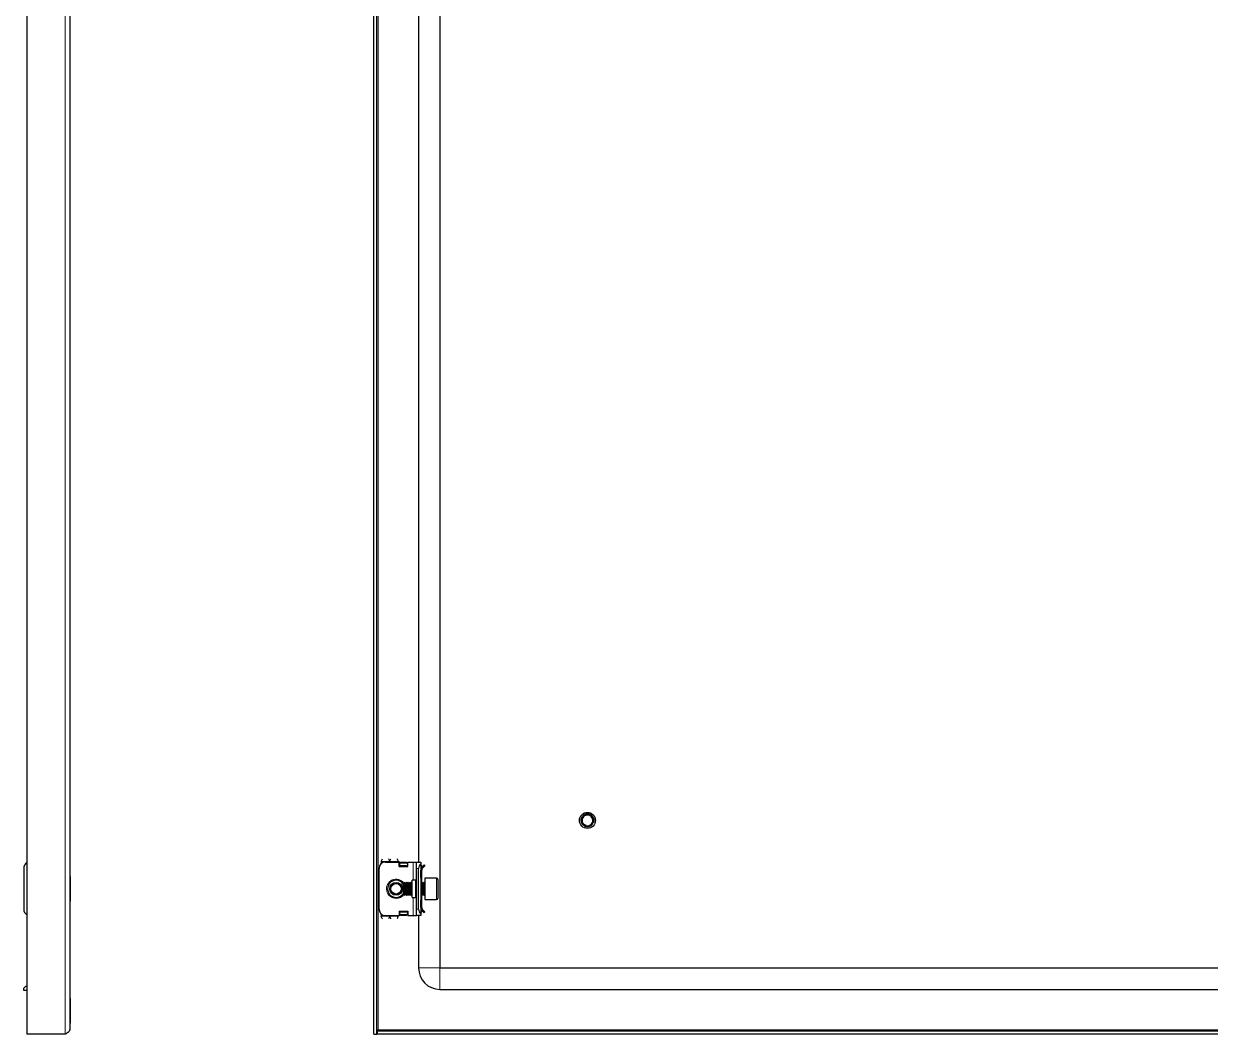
# Model space of a CAD drawing. Header units: millimetres. Extents: x -413 to 1878, y -693 to 1285.
# Drawn here: x 768 to 1323, y -606 to -134 of the extents above; entities that cross this region are included whole.
import ezdxf

# ---------------------------------------------------------------- set-up
doc = ezdxf.new("R2010")
doc.units = ezdxf.units.MM

msp = doc.modelspace()

# ---------------------------------------------------------------- linework, layer by layer
at = {"color": 7, "linetype": 'Continuous', "lineweight": 25}
for p, q in [((769.88, 1154.72), (769.88, -606.28)), ((932.06, -606.28), (932.06, 1154.72)), ((933.56, -606.28), (933.56, 1154.72)), ((789.88, 1152.62), (789.88, -604.18)), ((963.06, 1123.72), (963.06, -575.28)), ((953.06, -50.78), (953.06, -525.78)), ((1029.28, -505.2), (1029.4, -504.97)), ((1029.28, -505.16), (1029.38, -504.98)), ((1029.8, -504.31), (1029.96, -504.19)), ((1030.53, -503.7), (1030.8, -503.58)), ((1031.09, -503.44), (1031.37, -503.38)), ((1031.47, -503.34), (1031.42, -503.35)), ((1032.6, -503.33), (1032.56, -503.32)), ((1032.78, -503.37), (1032.74, -503.36)), ((1032.96, -503.42), (1032.92, -503.4)), ((1032.96, -503.46), (1033.18, -503.49)), ((1033.14, -503.48), (1033.1, -503.46)), ((1033.5, -503.64), (1033.45, -503.62)), ((1033.5, -503.64), (1033.49, -503.75)), ((1033.67, -503.75), (1033.63, -503.72)), ((1033.84, -503.86), (1033.8, -503.83)), ((1033.84, -503.86), (1034.05, -504.05)), ((1034.01, -503.99), (1033.97, -503.96)), ((1034.16, -504.13), (1034.12, -504.1)), ((1034.29, -504.27), (1034.26, -504.23)), ((1029.06, -506.28), (1029.06, -506.28)), ((1029.07, -506.08), (1029.13, -505.77)), ((1029.07, -506.08), (1029.07, -506.13)), ((1029.09, -505.88), (1029.09, -505.93)), ((1029.13, -505.67), (1029.12, -505.72)), ((1029.17, -505.48), (1029.16, -505.52)), ((1029.23, -505.3), (1029.21, -505.34)), ((1029.77, -507.15), (1029.61, -506.74)), ((1029.9, -508.36), (1029.78, -508.22)), ((1029.79, -508.24), (1029.81, -508.25)), ((1029.9, -508.36), (1029.94, -508.39)), ((1030.05, -508.5), (1030.08, -508.53)), ((1030.2, -508.63), (1030.24, -508.66)), ((1030.37, -508.75), (1030.41, -508.78)), ((1031.87, -509.27), (1032.61, -509.2)), ((1032.76, -509.2), (1032.8, -509.19)), ((1032.94, -509.15), (1032.99, -509.13)), ((1033.14, -509.08), (1033.18, -509.06)), ((1033.51, -508.91), (1033.29, -508.99)), ((1033.33, -509), (1033.37, -508.98)), ((1033.69, -508.8), (1033.49, -508.92)), ((1033.51, -508.84), (1033.56, -508.88)), ((1033.51, -508.91), (1033.56, -508.88)), ((1034.14, -508.44), (1034.17, -508.41)), ((1034.88, -505.24), (1034.88, -505.23)), ((1034.98, -506.98), (1034.9, -507.22)), ((1034.94, -505.42), (1034.92, -505.37)), ((1034.93, -507.17), (1034.94, -507.13)), ((1034.99, -505.59), (1034.97, -505.55)), ((1034.98, -506.98), (1034.99, -506.94)), ((1035.02, -505.78), (1035.01, -505.73)), ((1035.02, -506.78), (1035.03, -506.73)), ((1035.05, -505.97), (1035.04, -505.92)), ((1035.06, -506.17), (1035.04, -506.41)), ((1035.06, -506.37), (1035.04, -506.63)), ((1035.05, -506.58), (1035.05, -506.53)), ((1035.06, -506.17), (1035.06, -506.12)), ((1035.06, -506.37), (1035.06, -506.32)), ((935.56, -525.53), (935.56, -526.54)), ((937.56, -525.78), (944.06, -525.78)), ((943.56, -525.53), (943.56, -525.78)), ((944.06, -527.78), (944.06, -525.78)), ((944.26, -525.9), (944.06, -525.9)), ((944.26, -527.78), (944.26, -525.9)), ((944.31, -526.16), (944.81, -525.8)), ((944.81, -526.16), (944.31, -526.51)), ((944.31, -526.51), (944.31, -526.16)), ((944.31, -527.43), (944.31, -526.51)), ((944.81, -525.8), (944.81, -526.16)), ((944.81, -525.8), (947.31, -525.8)), ((944.81, -526.16), (947.31, -526.16)), ((947.31, -526.16), (947.31, -525.8)), ((947.31, -525.8), (947.81, -526.16)), ((947.81, -526.51), (947.31, -526.16)), ((947.81, -526.16), (947.81, -526.51)), ((947.81, -526.51), (947.81, -527.43)), ((948.06, -527.78), (948.06, -525.78)), ((948.06, -525.78), (950.56, -525.78)), ((950.56, -525.78), (952.06, -525.78)), ((952.06, -525.78), (954.06, -525.78)), ((952.06, -528.78), (952.06, -525.78)), ((954.06, -525.78), (954.06, -526.54)), ((954.06, -526.54), (954.06, -550.01)), ((954.06, -526.86), (954.27, -527.07)), ((954.65, -528.11), (955.62, -527.14)), ((955.62, -527.14), (955.98, -527.49)), ((768.38, -528.78), (768.38, -547.78)), ((790.13, -532.49), (789.88, -532.49)), ((790.13, -532.49), (790.13, -544.06)), ((934.56, -547.78), (934.56, -528.78)), ((944.06, -527.78), (948.06, -527.78)), ((944.31, -527.78), (944.31, -527.43)), ((947.81, -527.43), (947.81, -527.78)), ((952.06, -547.78), (952.06, -528.78)), ((953.06, -547.78), (953.06, -528.78)), ((954.56, -529.53), (954.06, -529.53)), ((954.06, -533.03), (954.06, -529.53)), ((954.56, -527.78), (954.56, -528.24)), ((954.56, -533.03), (954.56, -529.53)), ((955, -528.47), (954.65, -528.11)), ((955, -528.47), (955.98, -527.49)), ((946.62, -535.28), (946.06, -535.83)), ((946.06, -535.83), (946.06, -540.72)), ((946.68, -535.28), (946.62, -535.28)), ((946.62, -535.28), (946.62, -541.28)), ((947.06, -535.83), (946.68, -535.28)), ((946.68, -535.28), (946.68, -540.81)), ((947.45, -535.28), (947.06, -535.83)), ((947.06, -535.83), (947.06, -540.34)), ((947.68, -535.28), (947.45, -535.28)), ((947.45, -535.28), (947.45, -540.81)), ((948.06, -535.83), (947.68, -535.28)), ((947.68, -535.28), (947.68, -540.81)), ((948.45, -535.28), (948.06, -535.83)), ((948.06, -535.83), (948.06, -540.34)), ((948.68, -535.28), (948.45, -535.28)), ((948.45, -535.28), (948.45, -540.81)), ((949.06, -535.83), (948.68, -535.28)), ((948.68, -535.28), (948.68, -540.81)), ((949.45, -535.28), (949.06, -535.83)), ((949.06, -535.83), (949.06, -540.34)), ((949.68, -535.28), (949.45, -535.28)), ((949.45, -535.28), (949.45, -540.81)), ((950.06, -535.83), (949.68, -535.28)), ((949.68, -535.28), (949.68, -540.81)), ((951.56, -534.28), (950.06, -534.28)), ((950.06, -542.28), (950.06, -534.28)), ((954.56, -533.03), (954.06, -533.03)), ((954.45, -535.28), (954.06, -535.83)), ((954.68, -535.28), (954.45, -535.28)), ((954.45, -535.28), (954.45, -540.81)), ((954.56, -535.28), (954.56, -533.03)), ((955.06, -535.83), (954.68, -535.28)), ((954.68, -535.28), (954.68, -540.81)), ((955.45, -535.28), (955.06, -535.83)), ((955.06, -535.83), (955.06, -540.34)), ((955.81, -535.28), (955.45, -535.28)), ((955.45, -535.28), (955.45, -540.81)), ((961.46, -533.28), (956.06, -533.28)), ((956.06, -533.28), (956.06, -543.28)), ((962.06, -533.88), (962.06, -542.68)), ((946.06, -540.72), (946.62, -541.28)), ((946.62, -541.28), (946.68, -541.28)), ((946.68, -541.28), (947.06, -540.72)), ((946.68, -540.81), (946.68, -541.28)), ((947.06, -540.34), (947.06, -540.72)), ((947.06, -540.72), (947.45, -541.28)), ((947.45, -540.81), (947.45, -541.28)), ((947.45, -541.28), (947.68, -541.28)), ((947.68, -541.28), (948.06, -540.72)), ((947.68, -540.81), (947.68, -541.28)), ((948.06, -540.34), (948.06, -540.72)), ((948.06, -540.72), (948.45, -541.28)), ((948.45, -540.81), (948.45, -541.28)), ((948.45, -541.28), (948.68, -541.28)), ((948.68, -541.28), (949.06, -540.72)), ((948.68, -540.81), (948.68, -541.28)), ((949.06, -540.34), (949.06, -540.72)), ((949.06, -540.72), (949.45, -541.28)), ((949.45, -540.81), (949.45, -541.28)), ((949.45, -541.28), (949.68, -541.28)), ((949.68, -541.28), (950.06, -540.72)), ((949.68, -540.81), (949.68, -541.28)), ((950.06, -542.28), (951.56, -542.28)), ((954.06, -540.72), (954.45, -541.28)), ((954.06, -543.53), (954.56, -543.53)), ((954.06, -547.03), (954.06, -543.53)), ((954.45, -540.81), (954.45, -541.28)), ((954.45, -541.28), (954.68, -541.28)), ((954.56, -543.53), (954.56, -541.28)), ((954.56, -547.03), (954.56, -543.53)), ((954.68, -541.28), (955.06, -540.72)), ((954.68, -540.81), (954.68, -541.28)), ((955.06, -540.34), (955.06, -540.72)), ((955.06, -540.72), (955.45, -541.28)), ((955.45, -540.81), (955.45, -541.28)), ((955.45, -541.28), (955.81, -541.28)), ((956.06, -543.28), (961.46, -543.28)), ((789.88, -544.06), (790.13, -544.06)), ((944.06, -548.78), (944.06, -550.78)), ((944.06, -548.78), (948.06, -548.78)), ((944.26, -550.66), (944.26, -548.78)), ((944.31, -549.13), (944.31, -548.78)), ((944.31, -550.05), (944.31, -549.13)), ((947.81, -548.78), (947.81, -549.13)), ((947.81, -549.13), (947.81, -550.05)), ((948.06, -548.78), (948.06, -550.78)), ((952.06, -550.78), (952.06, -547.78)), ((954.56, -547.03), (954.06, -547.03)), ((954.56, -548.78), (954.56, -548.38)), ((955, -548.09), (954.65, -548.44)), ((954.65, -548.44), (955.62, -549.42)), ((955, -548.09), (955.98, -549.06)), ((955.62, -549.42), (955.98, -549.06)), ((935.56, -550.01), (935.56, -551.03)), ((937.56, -550.78), (944.06, -550.78)), ((943.56, -550.78), (943.56, -551.03)), ((944.06, -550.66), (944.26, -550.66)), ((944.31, -550.4), (944.31, -550.05)), ((944.31, -550.05), (944.81, -550.4)), ((944.81, -550.75), (944.31, -550.4)), ((944.81, -550.4), (944.81, -550.75)), ((947.31, -550.4), (944.81, -550.4)), ((947.31, -550.75), (944.81, -550.75)), ((947.31, -550.4), (947.81, -550.05)), ((947.31, -550.75), (947.31, -550.4)), ((947.81, -550.4), (947.31, -550.75)), ((947.81, -550.05), (947.81, -550.4)), ((948.06, -550.78), (950.56, -550.78)), ((950.56, -550.78), (952.06, -550.78)), ((954.06, -550.78), (952.06, -550.78)), ((953.06, -550.78), (953.06, -575.28)), ((954.27, -549.49), (954.06, -549.69)), ((954.06, -550.01), (954.06, -550.78)), ((963.06, -575.28), (1847.06, -575.28)), ((769.38, -583.78), (768.38, -584.78)), ((768.38, -585.78), (768.38, -584.78)), ((769.88, -585.78), (768.38, -585.78)), ((769.38, -583.78), (769.88, -583.78)), ((963.06, -585.28), (1392.56, -585.28)), ((790.12, -589.49), (789.88, -589.49)), ((790.12, -589.49), (790.12, -590.54)), ((790.12, -590.54), (790.12, -601.06)), ((789.88, -601.06), (790.12, -601.06)), ((933.76, -604.78), (933.76, -606.28)), ((1876.36, -604.78), (933.76, -604.78)), ((933.92, -604.78), (934.16, -604.18)), ((787.78, -606.28), (769.88, -606.28)), ((932.06, -606.28), (933.56, -606.28)), ((1876.36, -606.28), (933.76, -606.28))]:
    msp.add_line(p, q, dxfattribs=at)
at = {"color": 8, "linetype": 'Continuous', "lineweight": 18}
for p, q in [((787.78, 1154.72), (787.78, -606.28)), ((934.16, -604.18), (934.16, 1152.62)), ((935.56, -525.53), (939.56, -525.53)), ((939.56, -525.53), (943.56, -525.53)), ((950.56, -534.28), (950.56, -525.78)), ((954.06, -527.28), (954.27, -527.07)), ((947.81, -527.43), (944.31, -527.43)), ((953.06, -528.78), (952.06, -528.78)), ((954.06, -527.78), (954.56, -527.78)), ((951.56, -542.28), (951.56, -534.28)), ((955.81, -536.66), (955.81, -535.28)), ((955.81, -541.28), (955.81, -536.66)), ((961.46, -543.28), (961.46, -533.28)), ((950.56, -550.78), (950.56, -542.28)), ((944.31, -549.13), (947.81, -549.13)), ((952.06, -547.78), (953.06, -547.78)), ((954.06, -548.78), (954.56, -548.78)), ((954.06, -549.28), (954.27, -549.49)), ((935.56, -551.03), (939.56, -551.03)), ((943.56, -551.03), (939.56, -551.03)), ((963.06, -575.28), (953.06, -575.28)), ((963.06, -575.28), (963.06, -585.28)), ((1875.96, -604.18), (934.16, -604.18))]:
    msp.add_line(p, q, dxfattribs=at)
at = {"color": 7, "linetype": 'Continuous', "lineweight": 25}
for centre, radius in [((1032.06, -506.28), 3.75), ((942.56, -538.28), 3), ((942.56, -538.28), 2.76), ((942.56, -538.28), 2.45)]:
    msp.add_circle(centre, radius, dxfattribs=at)
for centre, radius, start, end in [((1032.06, -506.28), 2.5, 108.5944, 168.5944), ((1032.06, -506.28), 2.5, 48.5944, 108.5944), ((1032.06, -506.28), 2.5, 348.5944, 48.5944), ((1032.06, -506.28), 3, 180, 220.7437), ((1032.06, -506.28), 2.5, 168.5944, 190.5165), ((1032.06, -506.28), 3, 239.9286, 266.2193), ((1032.06, -506.28), 2.5, 255.8881, 288.5944), ((1032.06, -506.28), 2.5, 288.5944, 348.5944), ((771.38, -528.78), 3, 120, 180), ((937.56, -528.78), 3, 90, 180), ((956.06, -528.78), 3, 131.8103, 180), ((953.56, -527.78), 1, 360, 45), ((942.56, -538.28), 4, 90, 331.045), ((942.56, -538.28), 4, 28.955, 90), ((951.56, -533.78), 0.5, 270, 0), ((955.81, -535.03), 0.25, 270, 0), ((961.46, -533.88), 0.6, 0, 90), ((951.56, -542.78), 0.5, 360, 90), ((955.81, -541.53), 0.25, 360, 90), ((961.46, -542.68), 0.6, 270, 360), ((771.38, -547.78), 3, 180, 240), ((937.56, -547.78), 3, 180, 270), ((956.06, -547.78), 3, 180, 228.1897), ((953.56, -548.78), 1, 315, 0), ((963.06, -575.28), 10, 180, 270)]:
    msp.add_arc(centre, radius, start, end, dxfattribs=at)
at = {"color": 8, "linetype": 'Continuous', "lineweight": 18}
for start, end in [(35.4622, 270), (270, 324.5378)]:
    msp.add_arc((942.56, -538.28), 4.5, start, end, dxfattribs=at)
at = {"color": 7, "linetype": 'Continuous', "lineweight": 25}
for points, knots in [([(1029.23, -505.3), (1029.44, -504.87), (1029.75, -504.23), (1030.34, -503.83), (1030.54, -503.69)], [0, 0, 0, 0, 0.657042, 1, 1, 1, 1]), ([(1029.3, -505.17), (1029.32, -505.11), (1029.35, -504.98), (1029.41, -504.87), (1029.45, -504.81)], [0, 0, 0, 0, 0.462482, 1, 1, 1, 1]), ([(1029.43, -504.89), (1029.46, -504.82), (1029.6, -504.48), (1029.92, -504.16), (1030.19, -503.94), (1030.23, -503.9)], [0, 0, 0, 0, 0.17549, 0.867074, 1, 1, 1, 1]), ([(1029.52, -504.76), (1029.53, -504.71), (1029.64, -504.41), (1029.88, -504.2), (1030.09, -504.02)], [0, 0, 0, 0, 0.171865, 1, 1, 1, 1]), ([(1030.91, -503.92), (1030.84, -503.95), (1030.52, -504.14), (1030.03, -504.61), (1029.72, -505.19), (1029.63, -505.53), (1029.61, -505.59)], [0, 0, 0, 0, 0.104785, 0.513079, 0.918136, 1, 1, 1, 1]), ([(1029.8, -504.31), (1029.79, -504.32), (1029.78, -504.34), (1029.76, -504.36), (1029.75, -504.37)], [0, 0, 0, 0, 0.2967964, 1, 1, 1, 1]), ([(1029.92, -504.18), (1029.92, -504.18), (1029.91, -504.19), (1029.9, -504.2), (1029.89, -504.21)], [0, 0, 0, 0, 0.4842322, 1, 1, 1, 1]), ([(1030.06, -504.05), (1030.05, -504.05), (1030.04, -504.06), (1030.03, -504.07), (1030.02, -504.08)], [0, 0, 0, 0, 0.485158, 1, 1, 1, 1]), ([(1030.2, -503.93), (1030.2, -503.93), (1030.18, -503.94), (1030.17, -503.95), (1030.17, -503.96)], [0, 0, 0, 0, 0.484546, 1, 1, 1, 1]), ([(1030.36, -503.81), (1030.35, -503.82), (1030.34, -503.82), (1030.33, -503.83), (1030.32, -503.84)], [0, 0, 0, 0, 0.482687, 1, 1, 1, 1]), ([(1030.36, -503.81), (1030.37, -503.8), (1030.42, -503.77), (1030.48, -503.75), (1030.52, -503.73)], [0, 0, 0, 0, 0.230751, 1, 1, 1, 1]), ([(1030.53, -503.7), (1030.52, -503.71), (1030.51, -503.72), (1030.49, -503.72), (1030.49, -503.73)], [0, 0, 0, 0, 0.480194, 1, 1, 1, 1]), ([(1030.53, -503.7), (1030.56, -503.72), (1030.62, -503.76), (1030.69, -503.82), (1030.72, -503.88), (1030.74, -503.9)], [0, 0, 0, 0, 0.362858, 0.693435, 1, 1, 1, 1]), ([(1030.89, -503.96), (1030.87, -503.96), (1030.83, -503.95), (1030.77, -503.92), (1030.69, -503.87), (1030.61, -503.8), (1030.57, -503.73), (1030.54, -503.69)], [0, 0, 0, 0, 0.084477, 0.253367, 0.470159, 0.686909, 1, 1, 1, 1]), ([(1030.71, -503.6), (1030.7, -503.61), (1030.68, -503.61), (1030.67, -503.62), (1030.66, -503.63)], [0, 0, 0, 0, 0.477867, 1, 1, 1, 1]), ([(1030.82, -503.9), (1030.82, -503.89), (1030.81, -503.84), (1030.77, -503.77), (1030.73, -503.69), (1030.68, -503.65), (1030.66, -503.63)], [0, 0, 0, 0, 0.1541827, 0.4625673, 0.7280914, 1, 1, 1, 1]), ([(1030.71, -503.6), (1030.74, -503.62), (1030.79, -503.66), (1030.86, -503.74), (1030.91, -503.82), (1030.93, -503.88), (1030.94, -503.92), (1030.94, -503.92)], [0, 0, 0, 0, 0.260762, 0.494805, 0.723794, 0.94279, 1, 1, 1, 1]), ([(1030.89, -503.52), (1030.89, -503.52), (1030.87, -503.53), (1030.86, -503.53), (1030.85, -503.54)], [0, 0, 0, 0, 0.4764859, 1, 1, 1, 1]), ([(1030.98, -503.93), (1030.99, -503.91), (1030.99, -503.86), (1030.98, -503.78), (1030.95, -503.69), (1030.91, -503.6), (1030.87, -503.56), (1030.85, -503.54)], [0, 0, 0, 0, 0.114393, 0.350182, 0.585971, 0.790611, 1, 1, 1, 1]), ([(1030.89, -503.52), (1030.91, -503.51), (1030.97, -503.48), (1031.04, -503.47), (1031.09, -503.46)], [0, 0, 0, 0, 0.301025, 1, 1, 1, 1]), ([(1030.89, -503.52), (1030.92, -503.54), (1030.97, -503.58), (1031.03, -503.66), (1031.07, -503.75), (1031.09, -503.83), (1031.1, -503.89), (1031.09, -503.93), (1031.09, -503.94)], [0, 0, 0, 0, 0.218347, 0.41099, 0.598711, 0.777744, 0.945667, 1, 1, 1, 1]), ([(1031.27, -503.91), (1031.25, -503.91), (1031.21, -503.93), (1031.13, -503.94), (1031.03, -503.94), (1030.96, -503.93), (1030.92, -503.92), (1030.91, -503.92)], [0, 0, 0, 0, 0.099011, 0.388276, 0.61301, 0.895384, 1, 1, 1, 1]), ([(1031.09, -503.44), (1031.08, -503.44), (1031.06, -503.45), (1031.05, -503.46), (1031.04, -503.46)], [0, 0, 0, 0, 0.4765794, 1, 1, 1, 1]), ([(1031.12, -503.94), (1031.12, -503.93), (1031.13, -503.9), (1031.14, -503.83), (1031.14, -503.72), (1031.12, -503.63), (1031.09, -503.54), (1031.06, -503.49), (1031.04, -503.46)], [0, 0, 0, 0, 0.019058, 0.219488, 0.419831, 0.620151, 0.807785, 1, 1, 1, 1]), ([(1031.09, -503.44), (1031.11, -503.47), (1031.16, -503.52), (1031.2, -503.6), (1031.23, -503.69), (1031.24, -503.77), (1031.23, -503.84), (1031.22, -503.88), (1031.22, -503.9)], [0, 0, 0, 0, 0.213002, 0.396975, 0.575181, 0.744364, 0.902779, 1, 1, 1, 1]), ([(1031.28, -503.38), (1031.27, -503.39), (1031.26, -503.39), (1031.24, -503.39), (1031.23, -503.4)], [0, 0, 0, 0, 0.4789775, 1, 1, 1, 1]), ([(1031.24, -503.89), (1031.25, -503.87), (1031.27, -503.82), (1031.29, -503.73), (1031.3, -503.64), (1031.29, -503.53), (1031.25, -503.45), (1031.23, -503.4)], [0, 0, 0, 0, 0.147065, 0.321231, 0.495346, 0.669443, 1, 1, 1, 1]), ([(1031.53, -503.68), (1031.53, -503.69), (1031.5, -503.74), (1031.44, -503.81), (1031.35, -503.88), (1031.29, -503.9), (1031.27, -503.91)], [0, 0, 0, 0, 0.153621, 0.528305, 0.811762, 1, 1, 1, 1]), ([(1031.28, -503.38), (1031.3, -503.41), (1031.34, -503.47), (1031.37, -503.56), (1031.38, -503.64), (1031.38, -503.72), (1031.36, -503.79), (1031.33, -503.85), (1031.31, -503.88), (1031.31, -503.89)], [0, 0, 0, 0, 0.1954613, 0.3596487, 0.5176065, 0.6667879, 0.8062679, 0.9362427, 1, 1, 1, 1]), ([(1031.35, -503.84), (1031.35, -503.84), (1031.39, -503.8), (1031.42, -503.71), (1031.45, -503.6), (1031.45, -503.51), (1031.44, -503.43), (1031.43, -503.37), (1031.42, -503.35)], [0, 0, 0, 0, 0.001313, 0.309582, 0.493731, 0.677835, 0.837663, 1, 1, 1, 1]), ([(1031.47, -503.34), (1031.48, -503.37), (1031.5, -503.42), (1031.52, -503.5), (1031.52, -503.59), (1031.5, -503.66), (1031.47, -503.75), (1031.42, -503.81), (1031.39, -503.84)], [0, 0, 0, 0, 0.1625787, 0.3241601, 0.4782157, 0.6233718, 0.7592045, 1, 1, 1, 1]), ([(1031.39, -503.85), (1031.41, -503.83), (1031.46, -503.79), (1031.51, -503.72), (1031.53, -503.69), (1031.53, -503.68)], [0, 0, 0, 0, 0.4133204, 0.8335068, 1, 1, 1, 1]), ([(1031.42, -503.36), (1031.44, -503.35), (1031.56, -503.3), (1031.69, -503.3), (1031.8, -503.29)], [0, 0, 0, 0, 0.169871, 1, 1, 1, 1]), ([(1031.47, -503.34), (1031.5, -503.33), (1031.82, -503.27), (1032.46, -503.26), (1033.11, -503.44), (1033.45, -503.62), (1033.51, -503.65)], [0, 0, 0, 0, 0.044285, 0.46488, 0.894202, 1, 1, 1, 1]), ([(1033.51, -503.96), (1033.45, -503.93), (1033.12, -503.75), (1032.45, -503.56), (1031.83, -503.6), (1031.53, -503.68), (1031.53, -503.68)], [0, 0, 0, 0, 0.102158, 0.551599, 0.99962, 1, 1, 1, 1]), ([(1031.9, -503.31), (1031.97, -503.29), (1032.13, -503.26), (1032.3, -503.29), (1032.41, -503.3)], [0, 0, 0, 0, 0.399625, 1, 1, 1, 1]), ([(1032.58, -503.34), (1032.63, -503.34), (1032.77, -503.35), (1032.91, -503.4), (1033, -503.43)], [0, 0, 0, 0, 0.317385, 1, 1, 1, 1]), ([(1033.43, -503.93), (1033.43, -503.93), (1033.43, -503.9), (1033.44, -503.83), (1033.46, -503.74), (1033.5, -503.68), (1033.51, -503.65)], [0, 0, 0, 0, 0.058255, 0.305509, 0.64716, 1, 1, 1, 1]), ([(1033.51, -503.96), (1033.53, -503.93), (1033.57, -503.89), (1033.61, -503.81), (1033.62, -503.75), (1033.63, -503.72)], [0, 0, 0, 0, 0.351509, 0.671861, 1, 1, 1, 1]), ([(1033.72, -504.4), (1033.71, -504.4), (1033.67, -504.36), (1033.62, -504.3), (1033.57, -504.21), (1033.54, -504.13), (1033.52, -504.04), (1033.51, -503.99), (1033.51, -503.96)], [0, 0, 0, 0, 0.066273, 0.267344, 0.423096, 0.618734, 0.814089, 1, 1, 1, 1]), ([(1033.67, -503.75), (1033.67, -503.78), (1033.67, -503.85), (1033.64, -503.95), (1033.59, -504.03), (1033.56, -504.08), (1033.53, -504.1), (1033.53, -504.1)], [0, 0, 0, 0, 0.275174, 0.522846, 0.765225, 0.99702, 1, 1, 1, 1]), ([(1033.55, -504.15), (1033.56, -504.14), (1033.6, -504.12), (1033.66, -504.07), (1033.73, -504), (1033.77, -503.92), (1033.79, -503.86), (1033.8, -503.83)], [0, 0, 0, 0, 0.084965, 0.329338, 0.573716, 0.784411, 1, 1, 1, 1]), ([(1033.84, -503.86), (1033.84, -503.9), (1033.83, -503.97), (1033.79, -504.06), (1033.74, -504.13), (1033.68, -504.19), (1033.63, -504.23), (1033.6, -504.24), (1033.59, -504.24)], [0, 0, 0, 0, 0.222831, 0.420099, 0.612409, 0.79585, 0.967895, 1, 1, 1, 1]), ([(1033.61, -504.27), (1033.61, -504.27), (1033.64, -504.26), (1033.71, -504.23), (1033.79, -504.18), (1033.87, -504.12), (1033.93, -504.04), (1033.95, -503.99), (1033.97, -503.96)], [0, 0, 0, 0, 0.002693, 0.20821, 0.413641, 0.619057, 0.807274, 1, 1, 1, 1]), ([(1034.01, -503.99), (1034, -504.03), (1033.98, -504.09), (1033.93, -504.17), (1033.87, -504.24), (1033.8, -504.29), (1033.75, -504.33), (1033.71, -504.33), (1033.7, -504.33)], [0, 0, 0, 0, 0.219212, 0.409339, 0.593597, 0.768568, 0.932394, 1, 1, 1, 1]), ([(1033.71, -504.36), (1033.74, -504.35), (1033.81, -504.34), (1033.9, -504.3), (1033.98, -504.25), (1034.06, -504.18), (1034.1, -504.12), (1034.12, -504.1)], [0, 0, 0, 0, 0.190996, 0.383798, 0.576553, 0.78528, 1, 1, 1, 1]), ([(1034.16, -504.48), (1034.16, -504.49), (1034.13, -504.5), (1034.08, -504.51), (1033.99, -504.52), (1033.89, -504.51), (1033.79, -504.46), (1033.74, -504.42), (1033.72, -504.4)], [0, 0, 0, 0, 0.045866, 0.230744, 0.387461, 0.658246, 0.861978, 1, 1, 1, 1]), ([(1034.16, -504.13), (1034.14, -504.16), (1034.11, -504.22), (1034.05, -504.29), (1033.99, -504.35), (1033.92, -504.39), (1033.85, -504.41), (1033.8, -504.41), (1033.78, -504.41)], [0, 0, 0, 0, 0.211659, 0.390361, 0.562352, 0.724819, 0.876696, 1, 1, 1, 1]), ([(1033.8, -504.43), (1033.81, -504.43), (1033.87, -504.44), (1033.97, -504.42), (1034.08, -504.37), (1034.18, -504.32), (1034.23, -504.27), (1034.26, -504.23)], [0, 0, 0, 0, 0.046579, 0.362688, 0.551736, 0.740753, 1, 1, 1, 1]), ([(1033.8, -504.47), (1033.83, -504.48), (1033.89, -504.5), (1033.99, -504.51), (1034.08, -504.5), (1034.14, -504.49), (1034.16, -504.48)], [0, 0, 0, 0, 0.251795, 0.502165, 0.752314, 1, 1, 1, 1]), ([(1034.29, -504.27), (1034.27, -504.29), (1034.24, -504.34), (1034.18, -504.4), (1034.11, -504.44), (1034.03, -504.47), (1033.96, -504.48), (1033.9, -504.49), (1033.86, -504.48), (1033.84, -504.47)], [0, 0, 0, 0, 0.169226, 0.337427, 0.497935, 0.649179, 0.790582, 0.922688, 1, 1, 1, 1]), ([(1034.9, -506.32), (1034.9, -506.24), (1034.88, -505.85), (1034.7, -505.18), (1034.34, -504.7), (1034.16, -504.48)], [0, 0, 0, 0, 0.108003, 0.585763, 1, 1, 1, 1]), ([(1034.29, -504.27), (1034.41, -504.42), (1034.69, -504.77), (1034.98, -505.43), (1035.04, -505.94), (1035.06, -506.19)], [0, 0, 0, 0, 0.274163, 0.639603, 1, 1, 1, 1]), ([(1034.38, -504.4), (1034.42, -504.44), (1034.56, -504.57), (1034.65, -504.74), (1034.71, -504.87)], [0, 0, 0, 0, 0.288707, 1, 1, 1, 1]), ([(1034.76, -504.98), (1034.77, -505.01), (1034.86, -505.15), (1034.91, -505.31), (1034.94, -505.44)], [0, 0, 0, 0, 0.192577, 1, 1, 1, 1]), ([(1029.55, -505.99), (1029.55, -506), (1029.53, -506.04), (1029.49, -506.09), (1029.44, -506.14), (1029.37, -506.19), (1029.29, -506.23), (1029.21, -506.26), (1029.13, -506.28), (1029.09, -506.28), (1029.06, -506.28)], [0, 0, 0, 0, 0.060221, 0.18113, 0.301988, 0.42281, 0.589437, 0.75603, 0.87711, 1, 1, 1, 1]), ([(1029.06, -506.29), (1029.06, -506.24), (1029.06, -506.16), (1029.08, -506.08), (1029.08, -506.06)], [0, 0, 0, 0, 0.6598587, 1, 1, 1, 1]), ([(1029.06, -506.29), (1029.1, -506.27), (1029.16, -506.24), (1029.25, -506.21), (1029.31, -506.21), (1029.34, -506.21)], [0, 0, 0, 0, 0.371226, 0.708872, 1, 1, 1, 1]), ([(1029.99, -508.06), (1029.97, -508.04), (1029.72, -507.81), (1029.38, -507.35), (1029.14, -506.74), (1029.08, -506.4), (1029.06, -506.28)], [0, 0, 0, 0, 0.050685, 0.485619, 0.826643, 1, 1, 1, 1]), ([(1029.07, -506.08), (1029.1, -506.07), (1029.17, -506.04), (1029.26, -506.02), (1029.36, -506.02), (1029.44, -506.03), (1029.49, -506.06), (1029.51, -506.06)], [0, 0, 0, 0, 0.235039, 0.445532, 0.651268, 0.847853, 1, 1, 1, 1]), ([(1029.42, -506.15), (1029.39, -506.14), (1029.34, -506.12), (1029.24, -506.11), (1029.15, -506.11), (1029.1, -506.12), (1029.07, -506.13)], [0, 0, 0, 0, 0.237597, 0.516729, 0.755527, 1, 1, 1, 1]), ([(1029.09, -505.88), (1029.13, -505.86), (1029.19, -505.84), (1029.29, -505.84), (1029.38, -505.85), (1029.46, -505.87), (1029.52, -505.9), (1029.55, -505.93), (1029.56, -505.93)], [0, 0, 0, 0, 0.214065, 0.402363, 0.585629, 0.760234, 0.923894, 1, 1, 1, 1]), ([(1029.53, -506.04), (1029.5, -506.02), (1029.45, -505.98), (1029.36, -505.94), (1029.27, -505.92), (1029.17, -505.91), (1029.11, -505.92), (1029.09, -505.93)], [0, 0, 0, 0, 0.189173, 0.404697, 0.62022, 0.807935, 1, 1, 1, 1]), ([(1029.59, -505.93), (1029.58, -505.92), (1029.55, -505.88), (1029.48, -505.83), (1029.4, -505.78), (1029.31, -505.74), (1029.21, -505.72), (1029.15, -505.72), (1029.12, -505.72)], [0, 0, 0, 0, 0.069872, 0.258455, 0.446951, 0.635422, 0.81547, 1, 1, 1, 1]), ([(1029.13, -505.67), (1029.16, -505.67), (1029.23, -505.65), (1029.32, -505.66), (1029.41, -505.68), (1029.48, -505.72), (1029.54, -505.76), (1029.57, -505.79), (1029.59, -505.81)], [0, 0, 0, 0, 0.208898, 0.388587, 0.562428, 0.727295, 0.881578, 1, 1, 1, 1]), ([(1029.59, -505.78), (1029.58, -505.76), (1029.54, -505.72), (1029.48, -505.66), (1029.41, -505.61), (1029.33, -505.56), (1029.25, -505.54), (1029.19, -505.53), (1029.16, -505.52)], [0, 0, 0, 0, 0.137266, 0.30795, 0.478578, 0.649185, 0.822833, 1, 1, 1, 1]), ([(1029.17, -505.48), (1029.2, -505.48), (1029.26, -505.48), (1029.35, -505.49), (1029.43, -505.52), (1029.5, -505.57), (1029.55, -505.62), (1029.59, -505.67), (1029.61, -505.71), (1029.62, -505.73)], [0, 0, 0, 0, 0.1656667, 0.3305216, 0.4888089, 0.6385249, 0.7786294, 0.9092127, 1, 1, 1, 1]), ([(1029.59, -505.64), (1029.59, -505.63), (1029.56, -505.58), (1029.51, -505.52), (1029.44, -505.45), (1029.37, -505.4), (1029.29, -505.36), (1029.24, -505.35), (1029.21, -505.34)], [0, 0, 0, 0, 0.076151, 0.276704, 0.47712, 0.677473, 0.837574, 1, 1, 1, 1]), ([(1029.23, -505.3), (1029.26, -505.3), (1029.32, -505.31), (1029.39, -505.34), (1029.46, -505.38), (1029.52, -505.43), (1029.57, -505.49), (1029.6, -505.56), (1029.62, -505.61), (1029.62, -505.65), (1029.62, -505.66)], [0, 0, 0, 0, 0.154027, 0.307095, 0.452862, 0.590123, 0.718565, 0.838856, 0.95247, 1, 1, 1, 1]), ([(1029.56, -505.95), (1029.55, -506.05), (1029.53, -506.32), (1029.58, -506.58), (1029.61, -506.74)], [0, 0, 0, 0, 0.408521, 1, 1, 1, 1]), ([(1029.61, -505.78), (1029.61, -505.79), (1029.6, -505.84), (1029.58, -505.89), (1029.56, -505.94), (1029.56, -505.95)], [0, 0, 0, 0, 0.157682, 0.80304, 1, 1, 1, 1]), ([(1029.61, -505.59), (1029.62, -505.62), (1029.63, -505.69), (1029.62, -505.75), (1029.61, -505.78)], [0, 0, 0, 0, 0.5444726, 1, 1, 1, 1]), ([(1031.06, -508.51), (1030.98, -508.48), (1030.66, -508.32), (1030.15, -507.9), (1029.9, -507.4), (1029.77, -507.15)], [0, 0, 0, 0, 0.130652, 0.560007, 1, 1, 1, 1]), ([(1029.79, -508.24), (1029.81, -508.21), (1029.84, -508.16), (1029.9, -508.11), (1029.96, -508.08), (1029.99, -508.06), (1029.99, -508.06)], [0, 0, 0, 0, 0.315056, 0.630194, 0.945514, 1, 1, 1, 1]), ([(1030.35, -508.11), (1030.32, -508.1), (1030.27, -508.09), (1030.18, -508.09), (1030.1, -508.1), (1030.02, -508.12), (1029.91, -508.16), (1029.85, -508.22), (1029.81, -508.25)], [0, 0, 0, 0, 0.149407, 0.278563, 0.407661, 0.536722, 0.727045, 1, 1, 1, 1]), ([(1029.9, -508.36), (1029.92, -508.33), (1029.95, -508.28), (1030.01, -508.22), (1030.07, -508.17), (1030.15, -508.13), (1030.22, -508.11), (1030.29, -508.1), (1030.34, -508.11), (1030.37, -508.12)], [0, 0, 0, 0, 0.159446, 0.318034, 0.469983, 0.61348, 0.747649, 0.872856, 1, 1, 1, 1]), ([(1030.42, -508.16), (1030.41, -508.16), (1030.38, -508.16), (1030.32, -508.16), (1030.23, -508.18), (1030.15, -508.22), (1030.07, -508.26), (1030, -508.32), (1029.96, -508.37), (1029.94, -508.39)], [0, 0, 0, 0, 0.018281, 0.175639, 0.332896, 0.490097, 0.647274, 0.821632, 1, 1, 1, 1]), ([(1029.99, -508.06), (1030.01, -508.06), (1030.05, -508.04), (1030.14, -508.04), (1030.24, -508.05), (1030.33, -508.09), (1030.41, -508.14), (1030.49, -508.22), (1030.57, -508.34), (1030.59, -508.43), (1030.6, -508.47)], [0, 0, 0, 0, 0.073646, 0.169563, 0.351373, 0.438893, 0.519676, 0.682906, 0.8512, 1, 1, 1, 1]), ([(1030.05, -508.5), (1030.06, -508.46), (1030.08, -508.4), (1030.14, -508.32), (1030.2, -508.26), (1030.27, -508.22), (1030.34, -508.19), (1030.4, -508.17), (1030.43, -508.17), (1030.43, -508.17)], [0, 0, 0, 0, 0.198035, 0.367663, 0.531495, 0.686664, 0.831818, 0.981917, 1, 1, 1, 1]), ([(1030.5, -508.24), (1030.49, -508.24), (1030.44, -508.24), (1030.37, -508.27), (1030.28, -508.32), (1030.2, -508.38), (1030.13, -508.45), (1030.1, -508.5), (1030.08, -508.53)], [0, 0, 0, 0, 0.0505, 0.241124, 0.431653, 0.622154, 0.808692, 1, 1, 1, 1]), ([(1030.2, -508.63), (1030.21, -508.6), (1030.23, -508.53), (1030.27, -508.44), (1030.32, -508.37), (1030.39, -508.32), (1030.45, -508.28), (1030.49, -508.26), (1030.51, -508.26)], [0, 0, 0, 0, 0.209239, 0.392702, 0.571062, 0.740844, 0.899958, 1, 1, 1, 1]), ([(1030.56, -508.34), (1030.53, -508.35), (1030.47, -508.38), (1030.4, -508.43), (1030.33, -508.5), (1030.28, -508.58), (1030.25, -508.63), (1030.24, -508.66)], [0, 0, 0, 0, 0.172104, 0.391099, 0.610089, 0.802801, 1, 1, 1, 1]), ([(1030.37, -508.75), (1030.37, -508.72), (1030.38, -508.65), (1030.42, -508.56), (1030.46, -508.48), (1030.51, -508.42), (1030.55, -508.39), (1030.57, -508.38)], [0, 0, 0, 0, 0.240212, 0.454711, 0.664287, 0.864517, 1, 1, 1, 1]), ([(1030.6, -508.49), (1030.58, -508.51), (1030.53, -508.55), (1030.48, -508.62), (1030.43, -508.7), (1030.42, -508.75), (1030.41, -508.78)], [0, 0, 0, 0, 0.228254, 0.510351, 0.752319, 1, 1, 1, 1]), ([(1030.54, -508.86), (1030.54, -508.83), (1030.55, -508.76), (1030.57, -508.66), (1030.6, -508.6), (1030.62, -508.58), (1030.62, -508.58)], [0, 0, 0, 0, 0.357139, 0.680979, 0.998183, 1, 1, 1, 1]), ([(1030.6, -508.47), (1030.6, -508.48), (1030.61, -508.53), (1030.62, -508.6), (1030.62, -508.69), (1030.6, -508.79), (1030.57, -508.85), (1030.56, -508.88)], [0, 0, 0, 0, 0.113604, 0.31095, 0.508229, 0.75166, 1, 1, 1, 1]), ([(1031.45, -508.7), (1031.17, -508.65), (1030.88, -508.6), (1030.61, -508.47), (1030.6, -508.47)], [0, 0, 0, 0, 0.965671, 1, 1, 1, 1]), ([(1031.45, -508.7), (1031.36, -508.67), (1031.23, -508.61), (1031.1, -508.54), (1031.06, -508.51)], [0, 0, 0, 0, 0.681733, 1, 1, 1, 1]), ([(1032.61, -509.2), (1032.6, -509.18), (1032.58, -509.14), (1032.57, -509.06), (1032.57, -508.98), (1032.58, -508.91), (1032.62, -508.82), (1032.69, -508.74), (1032.78, -508.68), (1032.84, -508.66), (1032.86, -508.65)], [0, 0, 0, 0, 0.098631, 0.238541, 0.378532, 0.49895, 0.601027, 0.777401, 0.9101, 1, 1, 1, 1]), ([(1032.76, -508.7), (1032.76, -508.7), (1032.73, -508.73), (1032.69, -508.79), (1032.65, -508.86), (1032.62, -508.96), (1032.6, -509.05), (1032.6, -509.13), (1032.61, -509.18), (1032.61, -509.2)], [0, 0, 0, 0, 0.036757, 0.196192, 0.355485, 0.51469, 0.719746, 0.882005, 1, 1, 1, 1]), ([(1032.76, -509.2), (1032.74, -509.17), (1032.71, -509.12), (1032.69, -509.04), (1032.68, -508.95), (1032.69, -508.87), (1032.71, -508.78), (1032.75, -508.72), (1032.78, -508.68)], [0, 0, 0, 0, 0.16279, 0.324686, 0.479688, 0.626058, 0.76302, 1, 1, 1, 1]), ([(1032.84, -508.67), (1032.83, -508.69), (1032.8, -508.74), (1032.77, -508.82), (1032.76, -508.92), (1032.76, -509.05), (1032.78, -509.14), (1032.8, -509.19)], [0, 0, 0, 0, 0.13286, 0.29106, 0.491007, 0.69089, 1, 1, 1, 1]), ([(1032.94, -509.15), (1032.92, -509.12), (1032.88, -509.07), (1032.84, -508.98), (1032.82, -508.9), (1032.82, -508.81), (1032.83, -508.74), (1032.85, -508.68), (1032.87, -508.65), (1032.87, -508.65)], [0, 0, 0, 0, 0.198483, 0.367712, 0.531083, 0.685778, 0.830503, 0.965152, 1, 1, 1, 1]), ([(1032.86, -508.65), (1032.87, -508.64), (1032.92, -508.63), (1033, -508.62), (1033.1, -508.62), (1033.19, -508.63), (1033.28, -508.66), (1033.36, -508.69), (1033.43, -508.74), (1033.49, -508.79), (1033.52, -508.82), (1033.53, -508.83)], [0, 0, 0, 0, 0.0429601, 0.1733, 0.2742626, 0.4010814, 0.5277159, 0.6542588, 0.7807587, 0.9368521, 1, 1, 1, 1]), ([(1032.96, -508.63), (1032.95, -508.64), (1032.93, -508.67), (1032.92, -508.75), (1032.91, -508.85), (1032.92, -508.95), (1032.94, -509.04), (1032.98, -509.1), (1032.99, -509.13)], [0, 0, 0, 0, 0.043388, 0.23288, 0.422274, 0.611632, 0.803279, 1, 1, 1, 1]), ([(1033.14, -509.08), (1033.11, -509.05), (1033.06, -509.01), (1033.01, -508.93), (1032.98, -508.84), (1032.96, -508.76), (1032.96, -508.69), (1032.97, -508.64), (1032.98, -508.62)], [0, 0, 0, 0, 0.208724, 0.39105, 0.568219, 0.73683, 0.894853, 1, 1, 1, 1]), ([(1033.07, -508.62), (1033.07, -508.65), (1033.06, -508.71), (1033.07, -508.81), (1033.09, -508.9), (1033.13, -508.99), (1033.17, -509.04), (1033.18, -509.06)], [0, 0, 0, 0, 0.181695, 0.396783, 0.61186, 0.803681, 1, 1, 1, 1]), ([(1033.33, -509), (1033.3, -508.98), (1033.25, -508.94), (1033.18, -508.86), (1033.14, -508.78), (1033.11, -508.7), (1033.11, -508.65), (1033.11, -508.62)], [0, 0, 0, 0, 0.234253, 0.442787, 0.646465, 0.841043, 1, 1, 1, 1]), ([(1033.22, -508.64), (1033.22, -508.64), (1033.22, -508.68), (1033.24, -508.74), (1033.27, -508.83), (1033.31, -508.91), (1033.35, -508.96), (1033.37, -508.98)], [0, 0, 0, 0, 0.00279, 0.269575, 0.536371, 0.765499, 1, 1, 1, 1]), ([(1033.51, -508.91), (1033.48, -508.89), (1033.42, -508.85), (1033.36, -508.78), (1033.31, -508.72), (1033.3, -508.68), (1033.29, -508.66)], [0, 0, 0, 0, 0.319514, 0.608493, 0.891527, 1, 1, 1, 1]), ([(1033.53, -508.83), (1033.6, -508.78), (1033.95, -508.55), (1034.44, -508.04), (1034.67, -507.49), (1034.77, -507.25)], [0, 0, 0, 0, 0.128781, 0.613629, 1, 1, 1, 1]), ([(1034.77, -507.25), (1034.76, -507.25), (1034.73, -507.24), (1034.68, -507.21), (1034.62, -507.16), (1034.57, -507.1), (1034.53, -507.03), (1034.5, -506.93), (1034.5, -506.83), (1034.51, -506.78), (1034.51, -506.77)], [0, 0, 0, 0, 0.022761, 0.192243, 0.346896, 0.477535, 0.588677, 0.783334, 0.968624, 1, 1, 1, 1]), ([(1034.5, -506.84), (1034.5, -506.88), (1034.51, -506.94), (1034.55, -507.02), (1034.6, -507.1), (1034.66, -507.17), (1034.72, -507.21), (1034.75, -507.24), (1034.77, -507.25)], [0, 0, 0, 0, 0.182737, 0.363423, 0.543947, 0.724373, 0.904747, 1, 1, 1, 1]), ([(1034.51, -506.77), (1034.52, -506.74), (1034.54, -506.67), (1034.6, -506.57), (1034.66, -506.48), (1034.73, -506.42), (1034.8, -506.37), (1034.86, -506.33), (1034.89, -506.32), (1034.9, -506.32)], [0, 0, 0, 0, 0.125166, 0.336769, 0.488675, 0.640371, 0.791962, 0.943503, 1, 1, 1, 1]), ([(1034.93, -507.17), (1034.9, -507.17), (1034.84, -507.17), (1034.76, -507.14), (1034.68, -507.11), (1034.62, -507.06), (1034.57, -507), (1034.53, -506.95), (1034.52, -506.91), (1034.51, -506.89)], [0, 0, 0, 0, 0.164802, 0.328662, 0.485343, 0.633184, 0.771489, 0.900657, 1, 1, 1, 1]), ([(1034.52, -506.82), (1034.53, -506.84), (1034.55, -506.88), (1034.61, -506.95), (1034.68, -507.02), (1034.77, -507.07), (1034.85, -507.11), (1034.91, -507.12), (1034.94, -507.13)], [0, 0, 0, 0, 0.112687, 0.266978, 0.464332, 0.661607, 0.829157, 1, 1, 1, 1]), ([(1034.98, -506.98), (1034.94, -506.99), (1034.88, -506.99), (1034.79, -506.98), (1034.7, -506.95), (1034.63, -506.91), (1034.57, -506.87), (1034.54, -506.83), (1034.53, -506.81)], [0, 0, 0, 0, 0.207037, 0.38272, 0.55212, 0.712365, 0.86221, 1, 1, 1, 1]), ([(1035.02, -506.78), (1034.99, -506.79), (1034.92, -506.81), (1034.82, -506.81), (1034.74, -506.8), (1034.66, -506.77), (1034.59, -506.73), (1034.56, -506.69), (1034.54, -506.68)], [0, 0, 0, 0, 0.205811, 0.38496, 0.558827, 0.724121, 0.878934, 1, 1, 1, 1]), ([(1034.56, -506.73), (1034.58, -506.75), (1034.62, -506.8), (1034.7, -506.86), (1034.79, -506.9), (1034.89, -506.93), (1034.96, -506.93), (1034.99, -506.94)], [0, 0, 0, 0, 0.183111, 0.381533, 0.579913, 0.787111, 1, 1, 1, 1]), ([(1034.59, -506.59), (1034.61, -506.61), (1034.66, -506.66), (1034.75, -506.7), (1034.84, -506.73), (1034.94, -506.74), (1035, -506.74), (1035.03, -506.73)], [0, 0, 0, 0, 0.19243, 0.403622, 0.614801, 0.805152, 1, 1, 1, 1]), ([(1035.05, -506.58), (1035.02, -506.59), (1034.95, -506.62), (1034.85, -506.63), (1034.76, -506.63), (1034.68, -506.6), (1034.63, -506.58), (1034.6, -506.57), (1034.6, -506.57)], [0, 0, 0, 0, 0.227908, 0.430276, 0.627707, 0.816134, 0.99284, 1, 1, 1, 1]), ([(1034.67, -506.48), (1034.67, -506.48), (1034.71, -506.5), (1034.78, -506.53), (1034.88, -506.55), (1034.97, -506.55), (1035.02, -506.53), (1035.05, -506.53)], [0, 0, 0, 0, 0.0501556, 0.3045132, 0.5588802, 0.7769031, 1, 1, 1, 1]), ([(1035.06, -506.37), (1035.03, -506.39), (1034.97, -506.42), (1034.87, -506.44), (1034.79, -506.45), (1034.73, -506.44), (1034.71, -506.43)], [0, 0, 0, 0, 0.293779, 0.558982, 0.818494, 1, 1, 1, 1]), ([(1034.84, -506.35), (1034.86, -506.35), (1034.9, -506.36), (1034.98, -506.35), (1035.04, -506.33), (1035.06, -506.32)], [0, 0, 0, 0, 0.236131, 0.613435, 1, 1, 1, 1]), ([(1034.95, -505.53), (1034.97, -505.58), (1035.03, -505.73), (1035.04, -505.89), (1035.05, -506.01)], [0, 0, 0, 0, 0.28291, 1, 1, 1, 1]), ([(935.56, -525.53), (935.66, -525.28), (935.85, -524.8), (936.04, -524.4), (936.14, -524.21)], [0, 0, 0, 0, 0.502065, 1, 1, 1, 1]), ([(938.99, -524.22), (939.07, -524.37), (939.25, -524.72), (939.44, -525.21), (939.55, -525.49), (939.56, -525.53)], [0, 0, 0, 0, 0.4154826, 0.9171518, 1, 1, 1, 1]), ([(939.56, -525.53), (939.66, -525.28), (939.85, -524.8), (940.04, -524.4), (940.14, -524.21)], [0, 0, 0, 0, 0.502065, 1, 1, 1, 1]), ([(942.99, -524.22), (943.07, -524.37), (943.25, -524.72), (943.44, -525.21), (943.55, -525.49), (943.56, -525.53)], [0, 0, 0, 0, 0.415483, 0.917152, 1, 1, 1, 1]), ([(954.65, -528.11), (954.5, -528.3), (954.19, -528.68), (954.07, -529.21), (954.07, -529.49), (954.06, -529.53)], [0, 0, 0, 0, 0.4618628, 0.9237257, 1, 1, 1, 1]), ([(955, -528.47), (954.88, -528.62), (954.7, -528.85), (954.58, -529.22), (954.57, -529.43), (954.56, -529.53)], [0, 0, 0, 0, 0.485042, 0.738404, 1, 1, 1, 1]), ([(954.06, -547.03), (954.09, -547.27), (954.14, -547.75), (954.43, -548.21), (954.62, -548.41), (954.65, -548.44)], [0, 0, 0, 0, 0.461863, 0.923726, 1, 1, 1, 1]), ([(954.56, -547.03), (954.59, -547.22), (954.62, -547.51), (954.8, -547.86), (954.94, -548.01), (955, -548.09)], [0, 0, 0, 0, 0.485042, 0.738404, 1, 1, 1, 1]), ([(936.14, -552.34), (936.06, -552.18), (935.88, -551.84), (935.69, -551.35), (935.58, -551.07), (935.56, -551.03)], [0, 0, 0, 0, 0.415483, 0.917152, 1, 1, 1, 1]), ([(939.56, -551.03), (939.47, -551.27), (939.28, -551.76), (939.09, -552.15), (938.99, -552.35)], [0, 0, 0, 0, 0.502065, 1, 1, 1, 1]), ([(940.14, -552.34), (940.06, -552.18), (939.88, -551.84), (939.69, -551.35), (939.58, -551.07), (939.56, -551.03)], [0, 0, 0, 0, 0.415483, 0.917152, 1, 1, 1, 1]), ([(943.56, -551.03), (943.47, -551.27), (943.28, -551.76), (943.09, -552.15), (942.99, -552.35)], [0, 0, 0, 0, 0.502065, 1, 1, 1, 1]), ([(933.56, -606.28), (933.58, -606.1), (933.6, -605.73), (933.68, -605.36), (933.76, -605.17), (933.76, -605.16)], [0, 0, 0, 0, 0.48755, 0.97507, 1, 1, 1, 1])]:
    msp.add_open_spline(points, degree=3, knots=knots, dxfattribs=at)
for points in [[(789.88, -604.18), (789.84, -604.35), (789.78, -604.7), (789.3, -605.23), (788.6, -605.75), (788.05, -606.1), (787.78, -606.28)], [(934.16, -604.18), (934.13, -604.26), (934.06, -604.41), (933.96, -604.61), (933.86, -604.75), (933.8, -604.77), (933.76, -604.78)]]:
    msp.add_open_spline(points, degree=3, dxfattribs=at)

doc.saveas('drawing.dxf')
